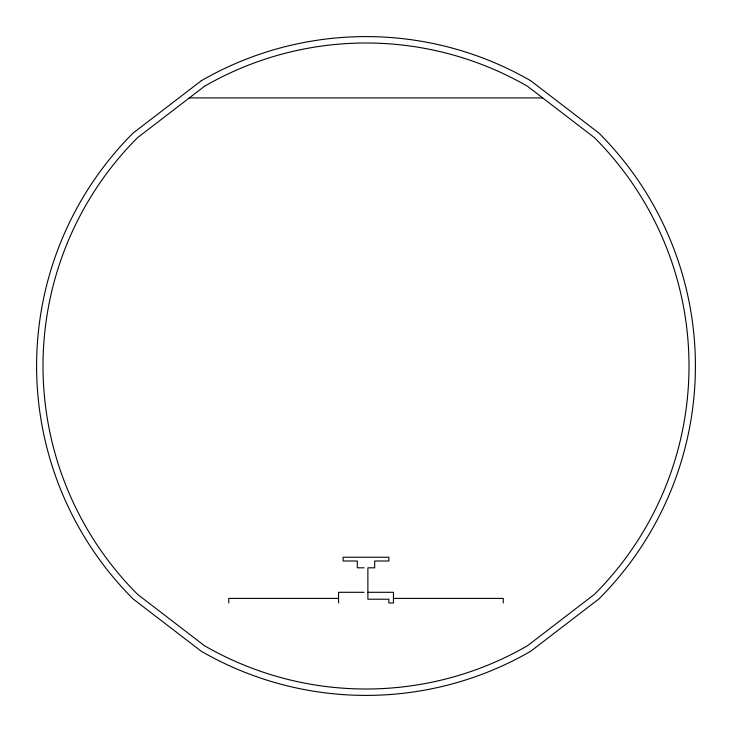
<?xml version="1.0" encoding="UTF-8"?>
<svg xmlns="http://www.w3.org/2000/svg" width="732" height="732" viewBox="0 0 732 732"><rect width="100%" height="100%" fill="white"/><g stroke="black" fill="none" stroke-linecap="round" stroke-linejoin="round"><path stroke-width="1.1" d="M189.35 97.905L542.65 97.905M364.115 567.812L357.308 567.812L357.308 561.005L343.125 561.005L343.125 557.235L388.875 557.235L388.875 561.005L374.692 561.005L374.692 567.812L367.885 567.812L367.885 599.215L388.875 599.215L388.875 602.985L393.45 602.985L393.45 592.298L367.885 592.298M364.115 592.298L338.55 592.298L338.55 602.985M338.55 598.41L228.75 598.41L228.75 602.985M393.45 598.41L503.25 598.41L503.25 602.985M201.3 80.73L133.078 133.078A329.4 329.4 0 0 0 133.078 598.922L201.3 651.27A329.4 329.4 0 0 0 530.7 651.27L598.922 598.922A329.4 329.4 0 0 0 598.922 133.078L530.7 80.73A329.4 329.4 0 0 0 201.3 80.73M204.502 86.275L137.607 137.607A322.995 322.995 0 0 0 137.607 594.393L204.502 645.725A322.995 322.995 0 0 0 527.498 645.725L594.393 594.393A322.995 322.995 0 0 0 594.393 137.607L527.498 86.275A322.995 322.995 0 0 0 204.502 86.275"/></g></svg>
